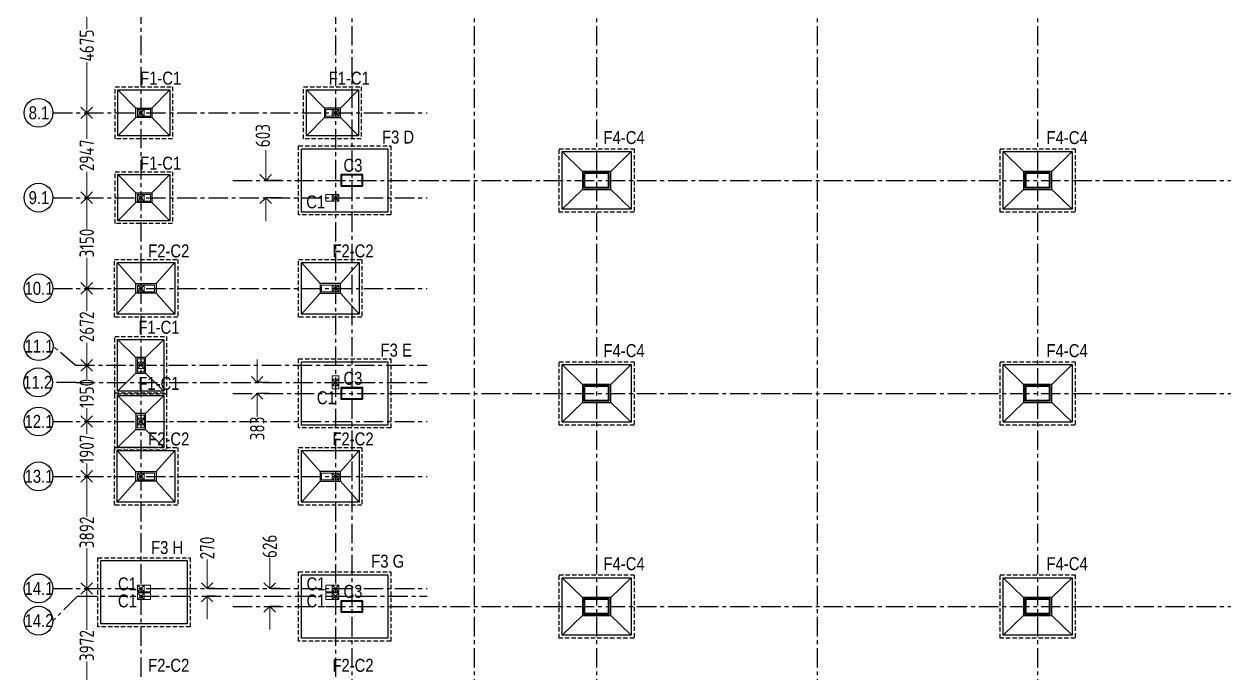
# Model space of a CAD drawing. Header units: inches. Extents: x -605 to 2991212, y -2872845 to 0.
# Drawn here: x 2275497 to 2317177, y -2077858 to -2055316 of the extents above; entities that cross this region are included whole.
import ezdxf
from ezdxf import colors
from ezdxf.entities.mleader import LeaderData, LeaderLine
from ezdxf.math import Vec2, Vec3

# ---------------------------------------------------------------- set-up
doc = ezdxf.new("R2010")
doc.units = ezdxf.units.IN
doc.header["$LTSCALE"] = 600
doc.header["$MEASUREMENT"] = 0
doc.linetypes.add('CENTER', pattern=[2, 1.25, -0.25, 0.25, -0.25])
doc.linetypes.add('DASHED2', pattern=[0.375, 0.25, -0.125])
for name, color, linetype, lineweight in [('PV_MASONRY', 10, 'Continuous', 0), ('PV_TEXT_ROMANS', 7, 'Continuous', 0), ('rDIMension', 1, 'Continuous', 18), ('rRCC 2', 40, 'Continuous', 15)]:
    doc.layers.add(name, color=color, linetype=linetype, lineweight=lineweight)
doc.layers.add('SnT-CENTER2', color=8, linetype='CENTER')
doc.styles.add('DIM', font='geniso.shx', dxfattribs={"width": 0.85})
doc.styles.add('J.P', font='ARIALN.TTF')
doc.styles.add('TEXT3', font='geniso.shx')
doc.dimstyles.new('ST-100', dxfattribs={"dimscale": 100, "dimtxt": 2.5, "dimasz": 2, "dimexe": 0.18, "dimexo": 0.0625, "dimgap": 0.2, "dimtad": 0, "dimdec": 0, "dimzin": 0, "dimdsep": 46, "dimtxsty": 'DIM', "dimblk": 'OPEN90', "dimcen": 0.09, "dimclrd": 256, "dimclrt": 7, "dimadec": 0, "dimazin": 0, "dimtfac": 1, "dimtdec": 0, "dimtofl": 0, "dimtmove": 0, "dimatfit": 3, "dimldrblk": 'OPEN90', "dimfxl": 1, "dimtolj": 1, "dimtzin": 0, "dimlwd": -1, "dimarcsym": 0})

# ---------------------------------------------------------------- blocks, each defined once
blk = doc.blocks.new('_Open90')
at = {"color": 0, "linetype": 'ByBlock', "lineweight": -2}
for p, q in [((0, 0), (-1, 0)), ((-0.5, 0.5), (0, 0)), ((0, 0), (-0.5, -0.5))]:
    blk.add_line(p, q, dxfattribs=at)
blk = doc.blocks.new('*D558')
at = {"layer": 'Defpoints', "color": 0, "linetype": 'ByBlock'}
for p in [(2277675, -2053727), (2277675, -2058402), (2277675, -2058402)]:
    blk.add_point(p, dxfattribs=at)
at = {"layer": 'rDIMension', "color": 0, "linetype": 'ByBlock', "lineweight": -2}
for p, q in [((2277675, -2053727), (2277675, -2053727)), ((2277675, -2058402), (2277675, -2058402))]:
    blk.add_line(p, q, dxfattribs=at)
at = {"layer": 'rDIMension'}
for p, q in [((2277675, -2054127), (2277675, -2055492)), ((2277675, -2058002), (2277675, -2056637))]:
    blk.add_line(p, q, dxfattribs=at)
at = {"layer": 'rDIMension', "linetype": 'ByBlock', "xscale": 400, "yscale": 400, "zscale": 400}
for p, rotation in [((2277675, -2053727), 90), ((2277675, -2058402), 270)]:
    blk.add_blockref('_Open90', p, dxfattribs=dict(at, rotation=rotation))
at = {"layer": 'rDIMension', "color": 7, "linetype": 'ByBlock', "insert": (2277675, -2056064), "char_height": 500, "attachment_point": 5, "rotation": 90, "style": 'DIM'}
blk.add_mtext('\\A1;4675', dxfattribs=at)
blk = doc.blocks.new('*D559')
at = {"layer": 'Defpoints', "color": 0, "linetype": 'ByBlock'}
for p in [(2277675, -2058402), (2277675, -2061349), (2277675, -2061349)]:
    blk.add_point(p, dxfattribs=at)
at = {"layer": 'rDIMension', "color": 0, "linetype": 'ByBlock', "lineweight": -2}
for p, q in [((2277675, -2058402), (2277675, -2058402)), ((2277675, -2061349), (2277675, -2061349))]:
    blk.add_line(p, q, dxfattribs=at)
at = {"layer": 'rDIMension'}
for p, q in [((2277675, -2058802), (2277675, -2059302)), ((2277675, -2060949), (2277675, -2060449))]:
    blk.add_line(p, q, dxfattribs=at)
at = {"layer": 'rDIMension', "linetype": 'ByBlock', "xscale": 400, "yscale": 400, "zscale": 400}
for p, rotation in [((2277675, -2058402), 90), ((2277675, -2061349), 270)]:
    blk.add_blockref('_Open90', p, dxfattribs=dict(at, rotation=rotation))
at = {"layer": 'rDIMension', "color": 7, "linetype": 'ByBlock', "insert": (2277675, -2059876), "char_height": 500, "attachment_point": 5, "rotation": 90, "style": 'DIM'}
blk.add_mtext('\\A1;2947', dxfattribs=at)
blk = doc.blocks.new('*D560')
at = {"layer": 'Defpoints', "color": 0, "linetype": 'ByBlock'}
for p in [(2277675, -2061349), (2277675, -2064499), (2277921, -2064499)]:
    blk.add_point(p, dxfattribs=at)
at = {"layer": 'rDIMension', "color": 0, "linetype": 'ByBlock', "lineweight": -2}
for p, q in [((2277675, -2061349), (2277675, -2061349)), ((2277921, -2064499), (2277675, -2064499))]:
    blk.add_line(p, q, dxfattribs=at)
at = {"layer": 'rDIMension'}
for p, q in [((2277675, -2061749), (2277675, -2062415)), ((2277675, -2064099), (2277675, -2063433))]:
    blk.add_line(p, q, dxfattribs=at)
at = {"layer": 'rDIMension', "linetype": 'ByBlock', "xscale": 400, "yscale": 400, "zscale": 400}
for p, rotation in [((2277675, -2061349), 90), ((2277675, -2064499), 270)]:
    blk.add_blockref('_Open90', p, dxfattribs=dict(at, rotation=rotation))
at = {"layer": 'rDIMension', "color": 7, "linetype": 'ByBlock', "insert": (2277675, -2062924), "char_height": 500, "attachment_point": 5, "rotation": 90, "style": 'DIM'}
blk.add_mtext('\\A1;3150', dxfattribs=at)
blk = doc.blocks.new('*D561')
at = {"layer": 'Defpoints', "color": 0, "linetype": 'ByBlock'}
for p in [(2277921, -2064499), (2277675, -2067172), (2277675, -2067172)]:
    blk.add_point(p, dxfattribs=at)
at = {"layer": 'rDIMension', "color": 0, "linetype": 'ByBlock', "lineweight": -2}
for p, q in [((2277921, -2064499), (2277675, -2064499)), ((2277675, -2067172), (2277675, -2067172))]:
    blk.add_line(p, q, dxfattribs=at)
at = {"layer": 'rDIMension'}
for p, q in [((2277675, -2064899), (2277675, -2065284)), ((2277675, -2066772), (2277675, -2066387))]:
    blk.add_line(p, q, dxfattribs=at)
at = {"layer": 'rDIMension', "linetype": 'ByBlock', "xscale": 400, "yscale": 400, "zscale": 400}
for p, rotation in [((2277675, -2064499), 90), ((2277675, -2067172), 270)]:
    blk.add_blockref('_Open90', p, dxfattribs=dict(at, rotation=rotation))
at = {"layer": 'rDIMension', "color": 7, "linetype": 'ByBlock', "insert": (2277675, -2065836), "char_height": 500, "attachment_point": 5, "rotation": 90, "style": 'DIM'}
blk.add_mtext('\\A1;2672', dxfattribs=at)
blk = doc.blocks.new('*D562')
at = {"layer": 'Defpoints', "color": 0, "linetype": 'ByBlock'}
for p in [(2277675, -2067172), (2277675, -2069122), (2277675, -2069122)]:
    blk.add_point(p, dxfattribs=at)
at = {"layer": 'rDIMension', "color": 0, "linetype": 'ByBlock', "lineweight": -2}
for p, q in [((2277675, -2067172), (2277675, -2067172)), ((2277675, -2069122), (2277675, -2069122))]:
    blk.add_line(p, q, dxfattribs=at)
at = {"layer": 'rDIMension'}
for p, q in [((2277675, -2067572), (2277675, -2067637)), ((2277675, -2068722), (2277675, -2068657))]:
    blk.add_line(p, q, dxfattribs=at)
at = {"layer": 'rDIMension', "linetype": 'ByBlock', "xscale": 400, "yscale": 400, "zscale": 400}
for p, rotation in [((2277675, -2067172), 90), ((2277675, -2069122), 270)]:
    blk.add_blockref('_Open90', p, dxfattribs=dict(at, rotation=rotation))
at = {"layer": 'rDIMension', "color": 7, "linetype": 'ByBlock', "insert": (2277675, -2068147), "char_height": 500, "attachment_point": 5, "rotation": 90, "style": 'DIM'}
blk.add_mtext('\\A1;1950', dxfattribs=at)
blk = doc.blocks.new('*D563')
at = {"layer": 'Defpoints', "color": 0, "linetype": 'ByBlock'}
for p in [(2277675, -2069122), (2277675, -2071029), (2277675, -2071029)]:
    blk.add_point(p, dxfattribs=at)
at = {"layer": 'rDIMension', "color": 0, "linetype": 'ByBlock', "lineweight": -2}
for p, q in [((2277675, -2069122), (2277675, -2069122)), ((2277675, -2071029), (2277675, -2071029))]:
    blk.add_line(p, q, dxfattribs=at)
at = {"layer": 'rDIMension'}
for p, q in [((2277675, -2069522), (2277675, -2069566)), ((2277675, -2070629), (2277675, -2070585))]:
    blk.add_line(p, q, dxfattribs=at)
at = {"layer": 'rDIMension', "linetype": 'ByBlock', "xscale": 400, "yscale": 400, "zscale": 400}
for p, rotation in [((2277675, -2069122), 90), ((2277675, -2071029), 270)]:
    blk.add_blockref('_Open90', p, dxfattribs=dict(at, rotation=rotation))
at = {"layer": 'rDIMension', "color": 7, "linetype": 'ByBlock', "insert": (2277675, -2070076), "char_height": 500, "attachment_point": 5, "rotation": 90, "style": 'DIM'}
blk.add_mtext('\\A1;1907', dxfattribs=at)
blk = doc.blocks.new('*D564')
at = {"layer": 'Defpoints', "color": 0, "linetype": 'ByBlock'}
for p in [(2277675, -2071029), (2277675, -2074921), (2277675, -2074921)]:
    blk.add_point(p, dxfattribs=at)
at = {"layer": 'rDIMension', "color": 0, "linetype": 'ByBlock', "lineweight": -2}
for p, q in [((2277675, -2071029), (2277675, -2071029)), ((2277675, -2074921), (2277675, -2074921))]:
    blk.add_line(p, q, dxfattribs=at)
at = {"layer": 'rDIMension'}
for p, q in [((2277675, -2071429), (2277675, -2072423)), ((2277675, -2074521), (2277675, -2073527))]:
    blk.add_line(p, q, dxfattribs=at)
at = {"layer": 'rDIMension', "linetype": 'ByBlock', "xscale": 400, "yscale": 400, "zscale": 400}
for p, rotation in [((2277675, -2071029), 90), ((2277675, -2074921), 270)]:
    blk.add_blockref('_Open90', p, dxfattribs=dict(at, rotation=rotation))
at = {"layer": 'rDIMension', "color": 7, "linetype": 'ByBlock', "insert": (2277675, -2072975), "char_height": 500, "attachment_point": 5, "rotation": 90, "style": 'DIM'}
blk.add_mtext('\\A1;3892', dxfattribs=at)
blk = doc.blocks.new('*D565')
at = {"layer": 'Defpoints', "color": 0, "linetype": 'ByBlock'}
for p in [(2277675, -2074921), (2277675, -2078892), (2277675, -2078892)]:
    blk.add_point(p, dxfattribs=at)
at = {"layer": 'rDIMension', "color": 0, "linetype": 'ByBlock', "lineweight": -2}
for p, q in [((2277675, -2074921), (2277675, -2074921)), ((2277675, -2078892), (2277675, -2078892))]:
    blk.add_line(p, q, dxfattribs=at)
at = {"layer": 'rDIMension'}
for p, q in [((2277675, -2075321), (2277675, -2076355)), ((2277675, -2078492), (2277675, -2077459))]:
    blk.add_line(p, q, dxfattribs=at)
at = {"layer": 'rDIMension', "linetype": 'ByBlock', "xscale": 400, "yscale": 400, "zscale": 400}
for p, rotation in [((2277675, -2074921), 90), ((2277675, -2078892), 270)]:
    blk.add_blockref('_Open90', p, dxfattribs=dict(at, rotation=rotation))
at = {"layer": 'rDIMension', "color": 7, "linetype": 'ByBlock', "insert": (2277675, -2076907), "char_height": 500, "attachment_point": 5, "rotation": 90, "style": 'DIM'}
blk.add_mtext('\\A1;3972', dxfattribs=at)
blk = doc.blocks.new('*D641')
at = {"layer": 'Defpoints', "color": 0, "linetype": 'ByBlock'}
for p in [(2284030, -2074921), (2284400, -2074921), (2284400, -2075547)]:
    blk.add_point(p, dxfattribs=at)
at = {"layer": 'rDIMension'}
for p, q in [((2284030, -2074921), (2284030, -2073862)), ((2284030, -2074521), (2284030, -2074121)), ((2284030, -2075947), (2284030, -2076347))]:
    blk.add_line(p, q, dxfattribs=at)
at = {"layer": 'rDIMension', "color": 0, "linetype": 'ByBlock', "lineweight": -2}
for p, q in [((2284400, -2074921), (2284030, -2074921)), ((2284400, -2075547), (2284030, -2075547))]:
    blk.add_line(p, q, dxfattribs=at)
at = {"layer": 'rDIMension', "linetype": 'ByBlock', "xscale": 400, "yscale": 400, "zscale": 400}
for p, rotation in [((2284030, -2074921), 270), ((2284030, -2075547), 90)]:
    blk.add_blockref('_Open90', p, dxfattribs=dict(at, rotation=rotation))
at = {"layer": 'rDIMension', "color": 7, "linetype": 'ByBlock', "insert": (2284030, -2073459), "char_height": 500, "attachment_point": 5, "rotation": 90, "style": 'DIM'}
blk.add_mtext('\\A1;626', dxfattribs=at)
blk = doc.blocks.new('*D642')
at = {"layer": 'Defpoints', "color": 0, "linetype": 'ByBlock'}
for p in [(2283996, -2067764), (2283597, -2068147), (2283996, -2068147)]:
    blk.add_point(p, dxfattribs=at)
at = {"layer": 'rDIMension'}
for p, q in [((2283597, -2067364), (2283597, -2066964)), ((2283597, -2068147), (2283597, -2068963)), ((2283597, -2068547), (2283597, -2068947))]:
    blk.add_line(p, q, dxfattribs=at)
at = {"layer": 'rDIMension', "color": 0, "linetype": 'ByBlock', "lineweight": -2}
for p, q in [((2283996, -2067764), (2283597, -2067764)), ((2283996, -2068147), (2283597, -2068147))]:
    blk.add_line(p, q, dxfattribs=at)
at = {"layer": 'rDIMension', "linetype": 'ByBlock', "xscale": 400, "yscale": 400, "zscale": 400}
for p, rotation in [((2283597, -2067764), 270), ((2283597, -2068147), 90)]:
    blk.add_blockref('_Open90', p, dxfattribs=dict(at, rotation=rotation))
at = {"layer": 'rDIMension', "color": 7, "linetype": 'ByBlock', "insert": (2283597, -2069365), "char_height": 500, "attachment_point": 5, "rotation": 90, "style": 'DIM'}
blk.add_mtext('\\A1;383', dxfattribs=at)
blk = doc.blocks.new('*D643')
at = {"layer": 'Defpoints', "color": 0, "linetype": 'ByBlock'}
for p in [(2284436, -2060747), (2283892, -2061349), (2284436, -2061349)]:
    blk.add_point(p, dxfattribs=at)
at = {"layer": 'rDIMension'}
for p, q in [((2283892, -2060747), (2283892, -2059697)), ((2283892, -2060347), (2283892, -2059947)), ((2283892, -2061749), (2283892, -2062149))]:
    blk.add_line(p, q, dxfattribs=at)
at = {"layer": 'rDIMension', "color": 0, "linetype": 'ByBlock', "lineweight": -2}
for p, q in [((2284436, -2060747), (2283892, -2060747)), ((2284436, -2061349), (2283892, -2061349))]:
    blk.add_line(p, q, dxfattribs=at)
at = {"layer": 'rDIMension', "linetype": 'ByBlock', "xscale": 400, "yscale": 400, "zscale": 400}
for p, rotation in [((2283892, -2060747), 270), ((2283892, -2061349), 90)]:
    blk.add_blockref('_Open90', p, dxfattribs=dict(at, rotation=rotation))
at = {"layer": 'rDIMension', "color": 7, "linetype": 'ByBlock', "insert": (2283792, -2059194), "char_height": 500, "attachment_point": 5, "rotation": 90, "style": 'DIM'}
blk.add_mtext('\\A1;603', dxfattribs=at)
blk = doc.blocks.new('*D658')
at = {"layer": 'Defpoints', "color": 0, "linetype": 'ByBlock'}
for p in [(2281860, -2074921), (2282138, -2074921), (2282138, -2075191)]:
    blk.add_point(p, dxfattribs=at)
at = {"layer": 'rDIMension'}
for p, q in [((2281860, -2074921), (2281860, -2073918)), ((2281860, -2074521), (2281860, -2074121)), ((2281860, -2075591), (2281860, -2075991))]:
    blk.add_line(p, q, dxfattribs=at)
at = {"layer": 'rDIMension', "color": 0, "linetype": 'ByBlock', "lineweight": -2}
for p, q in [((2282138, -2074921), (2281860, -2074921)), ((2282138, -2075191), (2281860, -2075191))]:
    blk.add_line(p, q, dxfattribs=at)
at = {"layer": 'rDIMension', "linetype": 'ByBlock', "xscale": 400, "yscale": 400, "zscale": 400}
for p, rotation in [((2281860, -2074921), 270), ((2281860, -2075191), 90)]:
    blk.add_blockref('_Open90', p, dxfattribs=dict(at, rotation=rotation))
at = {"layer": 'rDIMension', "color": 7, "linetype": 'ByBlock', "insert": (2281860, -2073516), "char_height": 500, "attachment_point": 5, "rotation": 90, "style": 'DIM'}
blk.add_mtext('\\A1;270', dxfattribs=at)
blk = doc.blocks.new('_DotBlank')
at = {"color": 0, "linetype": 'ByBlock', "lineweight": -2}
blk.add_line((-0.5, 0), (-1, 0), dxfattribs=at)
blk.add_circle((0, 0), 0.5, dxfattribs=at)

msp = doc.modelspace()

# ---------------------------------------------------------------- linework, layer by layer
at = {"color": 7, "linetype": 'DASHED2'}
for points in [[(2278659.8, -2057502), (2280659.8, -2057502), (2280659.8, -2059302), (2278659.8, -2059302)], [(2285209.8, -2057502), (2287209.8, -2057502), (2287209.8, -2059302), (2285209.8, -2059302)], [(2285034.8, -2059546.9), (2288234.8, -2059546.9), (2288234.8, -2061946.9), (2285034.8, -2061946.9)], [(2294084.8, -2059646.9), (2296684.8, -2059646.9), (2296684.8, -2061846.9), (2294084.8, -2061846.9)], [(2309404.8, -2059646.9), (2312004.8, -2059646.9), (2312004.8, -2061846.9), (2309404.8, -2061846.9)], [(2278659.8, -2060449.4), (2280659.8, -2060449.4), (2280659.8, -2062249.4), (2278659.8, -2062249.4)], [(2278634.8, -2063499.4), (2280834.8, -2063499.4), (2280834.8, -2065499.4), (2278634.8, -2065499.4)], [(2285034.8, -2063499.4), (2287234.8, -2063499.4), (2287234.8, -2065499.4), (2285034.8, -2065499.4)], [(2280449.8, -2066171.8), (2280449.8, -2068171.8), (2278649.8, -2068171.8), (2278649.8, -2066171.8)], [(2285034.8, -2066946.9), (2288234.8, -2066946.9), (2288234.8, -2069346.9), (2285034.8, -2069346.9)], [(2294084.8, -2067046.9), (2296684.8, -2067046.9), (2296684.8, -2069246.9), (2294084.8, -2069246.9)], [(2309404.8, -2067046.9), (2312004.8, -2067046.9), (2312004.8, -2069246.9), (2309404.8, -2069246.9)], [(2280449.8, -2068122), (2280449.8, -2070122), (2278649.8, -2070122), (2278649.8, -2068122)], [(2278634.8, -2070029.4), (2280834.8, -2070029.4), (2280834.8, -2072029.4), (2278634.8, -2072029.4)], [(2285034.8, -2070029.4), (2287234.8, -2070029.4), (2287234.8, -2072029.4), (2285034.8, -2072029.4)], [(2278064.8, -2073855.9), (2281264.8, -2073855.9), (2281264.8, -2076255.9), (2278064.8, -2076255.9)], [(2285034.8, -2074346.9), (2288234.8, -2074346.9), (2288234.8, -2076746.9), (2285034.8, -2076746.9)], [(2294084.8, -2074446.9), (2296684.8, -2074446.9), (2296684.8, -2076646.9), (2294084.8, -2076646.9)], [(2309404.8, -2074446.9), (2312004.8, -2074446.9), (2312004.8, -2076646.9), (2309404.8, -2076646.9)]]:
    msp.add_lwpolyline(points, close=True, dxfattribs=at)
at = {"color": 1, "linetype": 'ByBlock'}
for points in [[(2278759.8, -2057602), (2280559.8, -2057602), (2280559.8, -2059202), (2278759.8, -2059202)], [(2285309.8, -2057602), (2287109.8, -2057602), (2287109.8, -2059202), (2285309.8, -2059202)], [(2279384.8, -2058567), (2279384.8, -2058237), (2279934.8, -2058237), (2279934.8, -2058567)], [(2286484.8, -2058567), (2286484.8, -2058237), (2285934.8, -2058237), (2285934.8, -2058567)], [(2285134.8, -2059646.9), (2288134.8, -2059646.9), (2288134.8, -2061846.9), (2285134.8, -2061846.9)], [(2294184.8, -2059746.9), (2296584.8, -2059746.9), (2296584.8, -2061746.9), (2294184.8, -2061746.9)], [(2309504.8, -2059746.9), (2311904.8, -2059746.9), (2311904.8, -2061746.9), (2309504.8, -2061746.9)], [(2278759.8, -2060549.4), (2280559.8, -2060549.4), (2280559.8, -2062149.4), (2278759.8, -2062149.4)], [(2295874.8, -2061059.4), (2295874.8, -2060434.4), (2294894.8, -2060434.4), (2294894.8, -2061059.4)], [(2311194.8, -2061059.4), (2311194.8, -2060434.4), (2310214.8, -2060434.4), (2310214.8, -2061059.4)], [(2279384.8, -2061514.4), (2279384.8, -2061184.4), (2279934.8, -2061184.4), (2279934.8, -2061514.4)], [(2278734.8, -2063599.4), (2280734.8, -2063599.4), (2280734.8, -2065399.4), (2278734.8, -2065399.4)], [(2285134.8, -2063599.4), (2287134.8, -2063599.4), (2287134.8, -2065399.4), (2285134.8, -2065399.4)], [(2279384.8, -2064664.4), (2279384.8, -2064334.4), (2280084.8, -2064334.4), (2280084.8, -2064664.4)], [(2286484.8, -2064664.4), (2286484.8, -2064334.4), (2285784.8, -2064334.4), (2285784.8, -2064664.4)], [(2280349.8, -2066271.8), (2280349.8, -2068071.8), (2278749.8, -2068071.8), (2278749.8, -2066271.8)], [(2279384.8, -2067446.8), (2279714.8, -2067446.8), (2279714.8, -2066896.8), (2279384.8, -2066896.8)], [(2285134.8, -2067046.9), (2288134.8, -2067046.9), (2288134.8, -2069246.9), (2285134.8, -2069246.9)], [(2294184.8, -2067146.9), (2296584.8, -2067146.9), (2296584.8, -2069146.9), (2294184.8, -2069146.9)], [(2309504.8, -2067146.9), (2311904.8, -2067146.9), (2311904.8, -2069146.9), (2309504.8, -2069146.9)], [(2295874.8, -2068459.4), (2295874.8, -2067834.4), (2294894.8, -2067834.4), (2294894.8, -2068459.4)], [(2311194.8, -2068459.4), (2311194.8, -2067834.4), (2310214.8, -2067834.4), (2310214.8, -2068459.4)], [(2280349.8, -2068222), (2280349.8, -2070022), (2278749.8, -2070022), (2278749.8, -2068222)], [(2279384.8, -2069397), (2279714.8, -2069397), (2279714.8, -2068847), (2279384.8, -2068847)], [(2278734.8, -2070129.4), (2280734.8, -2070129.4), (2280734.8, -2071929.4), (2278734.8, -2071929.4)], [(2285134.8, -2070129.4), (2287134.8, -2070129.4), (2287134.8, -2071929.4), (2285134.8, -2071929.4)], [(2279384.8, -2071194.4), (2279384.8, -2070864.4), (2280084.8, -2070864.4), (2280084.8, -2071194.4)], [(2286484.8, -2071194.4), (2286484.8, -2070864.4), (2285784.8, -2070864.4), (2285784.8, -2071194.4)], [(2278164.8, -2073955.9), (2281164.8, -2073955.9), (2281164.8, -2076155.9), (2278164.8, -2076155.9)], [(2285134.8, -2074446.9), (2288134.8, -2074446.9), (2288134.8, -2076646.9), (2285134.8, -2076646.9)], [(2294184.8, -2074546.9), (2296584.8, -2074546.9), (2296584.8, -2076546.9), (2294184.8, -2076546.9)], [(2309504.8, -2074546.9), (2311904.8, -2074546.9), (2311904.8, -2076546.9), (2309504.8, -2076546.9)], [(2295874.8, -2075859.4), (2295874.8, -2075234.4), (2294894.8, -2075234.4), (2294894.8, -2075859.4)], [(2311194.8, -2075859.4), (2311194.8, -2075234.4), (2310214.8, -2075234.4), (2310214.8, -2075859.4)]]:
    msp.add_lwpolyline(points, close=True, dxfattribs=at)
for points in [[(2279384.8, -2058237), (2278759.8, -2057602)], [(2279934.8, -2058237), (2280559.8, -2057602)], [(2285934.8, -2058237), (2285309.8, -2057602)], [(2286484.8, -2058237), (2287109.8, -2057602)], [(2279384.8, -2058567), (2278759.8, -2059202)], [(2279934.8, -2058567), (2280559.8, -2059202)], [(2285934.8, -2058567), (2285309.8, -2059202)], [(2286484.8, -2058567), (2287109.8, -2059202)], [(2294184.8, -2059746.9), (2294894.8, -2060434.4)], [(2296584.8, -2059746.9), (2295874.8, -2060434.4)], [(2309504.8, -2059746.9), (2310214.8, -2060434.4)], [(2311904.8, -2059746.9), (2311194.8, -2060434.4)], [(2279384.8, -2061184.4), (2278759.8, -2060549.4)], [(2279934.8, -2061184.4), (2280559.8, -2060549.4)], [(2294184.8, -2061746.9), (2294894.8, -2061059.4)], [(2296584.8, -2061746.9), (2295874.8, -2061059.4)], [(2309504.8, -2061746.9), (2310214.8, -2061059.4)], [(2311904.8, -2061746.9), (2311194.8, -2061059.4)], [(2279384.8, -2061514.4), (2278759.8, -2062149.4)], [(2279934.8, -2061514.4), (2280559.8, -2062149.4)], [(2278734.8, -2063599.4), (2279384.8, -2064334.4)], [(2280084.8, -2064334.4), (2280734.8, -2063599.4)], [(2285134.8, -2063599.4), (2285784.8, -2064334.4)], [(2286484.8, -2064334.4), (2287134.8, -2063599.4)], [(2279384.8, -2064664.4), (2278734.8, -2065399.4)], [(2280084.8, -2064664.4), (2280734.8, -2065399.4)], [(2285784.8, -2064664.4), (2285134.8, -2065399.4)], [(2286484.8, -2064664.4), (2287134.8, -2065399.4)], [(2279384.8, -2066896.8), (2278749.8, -2066271.8)], [(2279714.8, -2066896.8), (2280349.8, -2066271.8)], [(2294184.8, -2067146.9), (2294894.8, -2067834.4)], [(2296584.8, -2067146.9), (2295874.8, -2067834.4)], [(2309504.8, -2067146.9), (2310214.8, -2067834.4)], [(2311904.8, -2067146.9), (2311194.8, -2067834.4)], [(2279384.8, -2067446.8), (2278749.8, -2068071.8)], [(2279714.8, -2067446.8), (2280349.8, -2068071.8)], [(2279384.8, -2068847), (2278749.8, -2068222)], [(2279714.8, -2068847), (2280349.8, -2068222)], [(2294184.8, -2069146.9), (2294894.8, -2068459.4)], [(2296584.8, -2069146.9), (2295874.8, -2068459.4)], [(2309504.8, -2069146.9), (2310214.8, -2068459.4)], [(2311904.8, -2069146.9), (2311194.8, -2068459.4)], [(2279384.8, -2069397), (2278749.8, -2070022)], [(2279714.8, -2069397), (2280349.8, -2070022)], [(2278734.8, -2070129.4), (2279384.8, -2070864.4)], [(2280084.8, -2070864.4), (2280734.8, -2070129.4)], [(2285134.8, -2070129.4), (2285784.8, -2070864.4)], [(2286484.8, -2070864.4), (2287134.8, -2070129.4)], [(2279384.8, -2071194.4), (2278734.8, -2071929.4)], [(2280084.8, -2071194.4), (2280734.8, -2071929.4)], [(2285784.8, -2071194.4), (2285134.8, -2071929.4)], [(2286484.8, -2071194.4), (2287134.8, -2071929.4)], [(2294184.8, -2074546.9), (2294894.8, -2075234.4)], [(2296584.8, -2074546.9), (2295874.8, -2075234.4)], [(2309504.8, -2074546.9), (2310214.8, -2075234.4)], [(2311904.8, -2074546.9), (2311194.8, -2075234.4)], [(2294184.8, -2076546.9), (2294894.8, -2075859.4)], [(2296584.8, -2076546.9), (2295874.8, -2075859.4)], [(2309504.8, -2076546.9), (2310214.8, -2075859.4)], [(2311904.8, -2076546.9), (2311194.8, -2075859.4)]]:
    msp.add_lwpolyline(points, dxfattribs=at)
at = {"color": 6, "linetype": 'ByBlock'}
for points in [[(2287269.8, -2060946.9), (2287269.8, -2060546.9), (2286499.8, -2060546.9), (2286499.8, -2060946.9)], [(2287269.8, -2068346.9), (2287269.8, -2067946.9), (2286499.8, -2067946.9), (2286499.8, -2068346.9)], [(2287269.8, -2075746.9), (2287269.8, -2075346.9), (2286499.8, -2075346.9), (2286499.8, -2075746.9)]]:
    msp.add_lwpolyline(points, close=True, dxfattribs=at)
at = {"color": 3, "linetype": 'ByBlock'}
for points in [[(2287244.8, -2060921.9), (2287244.8, -2060571.9), (2286524.8, -2060571.9), (2286524.8, -2060921.9)], [(2295824.8, -2061009.4), (2295824.8, -2060484.4), (2294944.8, -2060484.4), (2294944.8, -2061009.4)], [(2311144.8, -2061009.4), (2311144.8, -2060484.4), (2310264.8, -2060484.4), (2310264.8, -2061009.4)], [(2287244.8, -2068321.9), (2287244.8, -2067971.9), (2286524.8, -2067971.9), (2286524.8, -2068321.9)], [(2295824.8, -2068409.4), (2295824.8, -2067884.4), (2294944.8, -2067884.4), (2294944.8, -2068409.4)], [(2311144.8, -2068409.4), (2311144.8, -2067884.4), (2310264.8, -2067884.4), (2310264.8, -2068409.4)], [(2295824.8, -2075809.4), (2295824.8, -2075284.4), (2294944.8, -2075284.4), (2294944.8, -2075809.4)], [(2311144.8, -2075809.4), (2311144.8, -2075284.4), (2310264.8, -2075284.4), (2310264.8, -2075809.4)], [(2287244.8, -2075721.9), (2287244.8, -2075371.9), (2286524.8, -2075371.9), (2286524.8, -2075721.9)]]:
    msp.add_lwpolyline(points, close=True, dxfattribs=at)
at = {"color": 2, "linetype": 'ByBlock'}
for points in [[(2295799.8, -2060984.4), (2295799.8, -2060509.4), (2294969.8, -2060509.4), (2294969.8, -2060984.4)], [(2311119.8, -2060984.4), (2311119.8, -2060509.4), (2310289.8, -2060509.4), (2310289.8, -2060984.4)], [(2295799.8, -2068384.4), (2295799.8, -2067909.4), (2294969.8, -2067909.4), (2294969.8, -2068384.4)], [(2311119.8, -2068384.4), (2311119.8, -2067909.4), (2310289.8, -2067909.4), (2310289.8, -2068384.4)], [(2295799.8, -2075784.4), (2295799.8, -2075309.4), (2294969.8, -2075309.4), (2294969.8, -2075784.4)], [(2311119.8, -2075784.4), (2311119.8, -2075309.4), (2310289.8, -2075309.4), (2310289.8, -2075784.4)]]:
    msp.add_lwpolyline(points, close=True, dxfattribs=at)
at = {"color": 1, "linetype": 'ByBlock'}
for centre in [(2276001.6, -2058402), (2276001.6, -2061349.4), (2276001.6, -2064499.4), (2276007.3, -2066505.5), (2275988.3, -2067764.4), (2276001.6, -2069122), (2276001.6, -2071029.4), (2276001.6, -2074920.9), (2276001.6, -2076042.4)]:
    msp.add_circle(centre, 500.4, dxfattribs=at)
at = {"layer": 'PV_MASONRY'}
for p, q in [((2279664.7, -2067396.8), (2279434.8, -2067396.8)), ((2279664.7, -2069347), (2279434.8, -2069347))]:
    msp.add_line(p, q, dxfattribs=at)
at = {"layer": 'rRCC 2', "color": 6}
for p, q in [((2279434.8, -2058287), (2279664.8, -2058517)), ((2279434.8, -2058517), (2279664.8, -2058287)), ((2286434.8, -2058287), (2286204.8, -2058517)), ((2286434.8, -2058517), (2286204.8, -2058287)), ((2279434.8, -2061234.4), (2279664.8, -2061464.4)), ((2279434.8, -2061464.4), (2279664.8, -2061234.4)), ((2286434.8, -2061234.4), (2286204.8, -2061464.4)), ((2286434.8, -2061464.4), (2286204.8, -2061234.4)), ((2279434.8, -2064384.4), (2279664.8, -2064614.4)), ((2279434.8, -2064614.4), (2279664.8, -2064384.4)), ((2286434.8, -2064384.4), (2286204.8, -2064614.4)), ((2286434.8, -2064614.4), (2286204.8, -2064384.4)), ((2279664.8, -2067286.8), (2279434.8, -2067056.8)), ((2279434.8, -2067286.8), (2279664.8, -2067056.8)), ((2286434.8, -2067879.4), (2286204.8, -2067649.4)), ((2286204.8, -2067879.4), (2286434.8, -2067649.4)), ((2279664.8, -2069237), (2279434.8, -2069007)), ((2279434.8, -2069237), (2279664.8, -2069007)), ((2279434.8, -2070914.4), (2279664.8, -2071144.4)), ((2279434.8, -2071144.4), (2279664.8, -2070914.4)), ((2286434.8, -2070914.4), (2286204.8, -2071144.4)), ((2286434.8, -2071144.4), (2286204.8, -2070914.4)), ((2279434.8, -2074805.9), (2279664.8, -2075035.9)), ((2279434.8, -2075035.9), (2279664.8, -2074805.9)), ((2286434.8, -2074805.9), (2286204.8, -2075035.9)), ((2286434.8, -2075035.9), (2286204.8, -2074805.9)), ((2279434.8, -2075075.9), (2279664.8, -2075305.9)), ((2279434.8, -2075305.9), (2279664.8, -2075075.9)), ((2286434.8, -2075075.9), (2286204.8, -2075305.9)), ((2286434.8, -2075305.9), (2286204.8, -2075075.9))]:
    msp.add_line(p, q, dxfattribs=at)
for points in [[(2279434.8, -2058517), (2279434.8, -2058287), (2279884.8, -2058287), (2279884.8, -2058517)], [(2279434.8, -2058287), (2279664.8, -2058287), (2279664.8, -2058517), (2279434.8, -2058517)], [(2286434.8, -2058517), (2286434.8, -2058287), (2285984.8, -2058287), (2285984.8, -2058517)], [(2286434.8, -2058287), (2286204.8, -2058287), (2286204.8, -2058517), (2286434.8, -2058517)], [(2279434.8, -2061464.4), (2279434.8, -2061234.4), (2279884.8, -2061234.4), (2279884.8, -2061464.4)], [(2279434.8, -2061234.4), (2279664.8, -2061234.4), (2279664.8, -2061464.4), (2279434.8, -2061464.4)], [(2286434.8, -2061464.4), (2286434.8, -2061234.4), (2285984.8, -2061234.4), (2285984.8, -2061464.4)], [(2286434.8, -2061234.4), (2286204.8, -2061234.4), (2286204.8, -2061464.4), (2286434.8, -2061464.4)], [(2279434.8, -2064614.4), (2279434.8, -2064384.4), (2280034.8, -2064384.4), (2280034.8, -2064614.4)], [(2279434.8, -2064384.4), (2279664.8, -2064384.4), (2279664.8, -2064614.4), (2279434.8, -2064614.4)], [(2286434.8, -2064614.4), (2286434.8, -2064384.4), (2285834.8, -2064384.4), (2285834.8, -2064614.4)], [(2286434.8, -2064384.4), (2286204.8, -2064384.4), (2286204.8, -2064614.4), (2286434.8, -2064614.4)], [(2279434.8, -2067396.8), (2279664.8, -2067396.8), (2279664.8, -2066946.8), (2279434.8, -2066946.8)], [(2279664.8, -2067286.8), (2279664.8, -2067056.8), (2279434.8, -2067056.8), (2279434.8, -2067286.8)], [(2286204.8, -2067539.4), (2286434.8, -2067539.4), (2286434.8, -2067989.4), (2286204.8, -2067989.4)], [(2286434.8, -2067879.4), (2286434.8, -2067649.4), (2286204.8, -2067649.4), (2286204.8, -2067879.4)], [(2279434.8, -2069347), (2279664.8, -2069347), (2279664.8, -2068897), (2279434.8, -2068897)], [(2279664.8, -2069237), (2279664.8, -2069007), (2279434.8, -2069007), (2279434.8, -2069237)], [(2279434.8, -2071144.4), (2279434.8, -2070914.4), (2280034.8, -2070914.4), (2280034.8, -2071144.4)], [(2279434.8, -2070914.4), (2279664.8, -2070914.4), (2279664.8, -2071144.4), (2279434.8, -2071144.4)], [(2286434.8, -2071144.4), (2286434.8, -2070914.4), (2285834.8, -2070914.4), (2285834.8, -2071144.4)], [(2286434.8, -2070914.4), (2286204.8, -2070914.4), (2286204.8, -2071144.4), (2286434.8, -2071144.4)], [(2279434.8, -2075035.9), (2279434.8, -2074805.9), (2279884.8, -2074805.9), (2279884.8, -2075035.9)], [(2279434.8, -2074805.9), (2279664.8, -2074805.9), (2279664.8, -2075035.9), (2279434.8, -2075035.9)], [(2286434.8, -2075035.9), (2286434.8, -2074805.9), (2285984.8, -2074805.9), (2285984.8, -2075035.9)], [(2286434.8, -2074805.9), (2286204.8, -2074805.9), (2286204.8, -2075035.9), (2286434.8, -2075035.9)], [(2279434.8, -2075305.9), (2279434.8, -2075075.9), (2279884.8, -2075075.9), (2279884.8, -2075305.9)], [(2279434.8, -2075075.9), (2279664.8, -2075075.9), (2279664.8, -2075305.9), (2279434.8, -2075305.9)], [(2286434.8, -2075305.9), (2286434.8, -2075075.9), (2285984.8, -2075075.9), (2285984.8, -2075305.9)], [(2286434.8, -2075075.9), (2286204.8, -2075075.9), (2286204.8, -2075305.9), (2286434.8, -2075305.9)]]:
    msp.add_lwpolyline(points, close=True, dxfattribs=at)
at = {"layer": 'SnT-CENTER2', "color": 6, "ltscale": 0.9}
for p, q in [((2286884.8, -2022992.9), (2286884.8, -2119381)), ((2291134.8, -2022992.9), (2291134.8, -2119381)), ((2295384.8, -2022992.9), (2295384.8, -2119381)), ((2303044.8, -2022992.9), (2303044.8, -2119381)), ((2310704.8, -2022992.9), (2310704.8, -2119381)), ((2282746, -2060746.9), (2349051.4, -2060746.9)), ((2282746, -2068146.9), (2349051.4, -2068146.9)), ((2282746, -2075546.9), (2349051.4, -2075546.9))]:
    msp.add_line(p, q, dxfattribs=at)
at = {"layer": 'SnT-CENTER2', "color": 2, "ltscale": 0.9}
for p, q in [((2279549.8, -2024399.1), (2279549.8, -2117701.2)), ((2286319.8, -2024399.1), (2286319.8, -2117701.2)), ((2276502.1, -2058402), (2289503.8, -2058402)), ((2276502.1, -2061349.4), (2289503.8, -2061349.4)), ((2276502.1, -2064499.4), (2289503.8, -2064499.4)), ((2277273.5, -2067171.8), (2276502.1, -2066505.5)), ((2277273.5, -2067171.8), (2289503.8, -2067171.8)), ((2277297.6, -2067764.4), (2276488.8, -2067764.4)), ((2277297.6, -2067764.4), (2289503.8, -2067764.4)), ((2276502.1, -2069122), (2289503.8, -2069122)), ((2276502.1, -2071029.4), (2289503.8, -2071029.4)), ((2276502.1, -2074920.9), (2289503.8, -2074920.9)), ((2277353.6, -2075190.9), (2276502.1, -2076042.4)), ((2277353.6, -2075190.9), (2289503.8, -2075190.9))]:
    msp.add_line(p, q, dxfattribs=at)

# ---------------------------------------------------------------- texts
at = {"layer": 'PV_TEXT_ROMANS', "char_height": 450, "attachment_point": 1, "style": 'J.P'}
for s, insert, width in [('\\pxqc;F1-C1', (2279777.6, -2056971.1), 931.892), ('\\pxqc;F1-C1', (2286327.6, -2056971.1), 931.892), ('\\pxqc;8.1', (2275551.2, -2058175.1), 931.892), ('\\pxqc;F3 D', (2287353.4, -2059018.2), 2269.444), ('\\pxqc;F4-C4', (2295874.3, -2059036.7), 931.892), ('\\pxqc;F4-C4', (2311262.1, -2059036.7), 931.892), ('\\pxqc;F1-C1', (2279777.6, -2059925.4), 931.892), ('\\pxqc;C3', (2285853.7, -2059997.6), 2135.966), ('\\pxqc;9.1', (2275551.2, -2061122.4), 931.892), ('\\pxqc;C1', (2284561.6, -2061268.8), 2135.966), ('\\pxqc;F2-C2', (2280057.3, -2062974.2), 931.892), ('\\pxqc;F2-C2', (2286457.3, -2062974.2), 931.892), ('\\pxqc;10.1', (2275551.2, -2064272.4), 931.892), ('\\pxqc;F1-C1', (2279716.1, -2065624.4), 931.892), ('\\pxqc;11.1', (2275556.9, -2066278.6), 931.892), ('\\pxqc;F3 E', (2287353.4, -2066418.2), 2142.609), ('\\pxqc;F4-C4', (2295874.3, -2066436.7), 931.892), ('\\pxqc;F4-C4', (2311262.1, -2066436.7), 931.892), ('\\pxqc;11.2', (2275507.7, -2067537.4), 931.892), ('\\pxqc;F1-C1', (2279716.1, -2067574.6), 931.892), ('\\pxqc;C3', (2285853.7, -2067397.6), 2135.966), ('\\pxqc;C1', (2284929.7, -2068072.6), 2135.966), ('\\pxqc;12.1', (2275551.2, -2068895), 931.892), ('\\pxqc;F2-C2', (2280057.3, -2069504.2), 931.892), ('\\pxqc;F2-C2', (2286457.3, -2069504.2), 931.892), ('\\pxqc;13.1', (2275551.2, -2070802.4), 931.892), ('\\pxqc;F3 H', (2279777.6, -2073275.5), 1379.089), ('\\pxqc;F3 G', (2287018.9, -2073749.4), 2220.923), ('\\pxqc;F4-C4', (2295874.3, -2073836.7), 931.892), ('\\pxqc;F4-C4', (2311262.1, -2073836.7), 931.892), ('\\pxqc;14.1', (2275551.2, -2074694), 931.892), ('\\pxqc;C1', (2278021.4, -2074537.1), 2135.966), ('\\pxqc;C1', (2284571.4, -2074537.1), 2135.966), ('\\pxqc;C3', (2285853.7, -2074797.6), 2135.966), ('\\pxqc;C1', (2278021.4, -2075128.2), 2135.966), ('\\pxqc;C1', (2284571.4, -2075128.2), 2135.966), ('\\pxqc;14.2', (2275551.2, -2075815.5), 931.892), ('\\pxqc;F2-C2', (2280057.3, -2077367.3), 931.892), ('\\pxqc;F2-C2', (2286457.3, -2077367.3), 931.892)]:
    msp.add_mtext(s, dxfattribs=dict(at, insert=insert, width=width))

# ---------------------------------------------------------------- dimensions: what is measured, and where the dimension line sits
at = {"layer": 'rDIMension', "color": 1, "linetype": 'ByBlock'}
for base, p1, p2, picture, middle in [((2277674.7, -2058402), (2277674.7, -2053726.9), (2277674.7, -2058402), '*D558', (2277674.7, -2056064.4)), ((2277674.7, -2061349.4), (2277674.7, -2058402), (2277674.7, -2061349.4), '*D559', (2277674.7, -2059875.7)), ((2277674.7, -2064499.4), (2277674.7, -2061349.4), (2277921.4, -2064499.4), '*D560', (2277674.7, -2062924.4)), ((2277674.7, -2067171.8), (2277921.4, -2064499.4), (2277674.7, -2067171.8), '*D561', (2277674.7, -2065835.6)), ((2277674.7, -2069122), (2277674.7, -2067171.8), (2277674.7, -2069122), '*D562', (2277674.7, -2068146.9)), ((2277674.7, -2071029.4), (2277674.7, -2069122), (2277674.7, -2071029.4), '*D563', (2277674.7, -2070075.7)), ((2277674.6774, -2074920.8983), (2277674.6774, -2071029.359), (2277674.6774, -2074920.8983), '*D564', (2277674.6774, -2072975.1287)), ((2277674.6774, -2078892.4426), (2277674.6774, -2074920.8983), (2277674.6774, -2078892.4426), '*D565', (2277674.6774, -2076906.6705))]:
    dim = msp.add_linear_dim(base=base, p1=p1, p2=p2, angle=90, dimstyle='ST-100', override={"dimtxt": 5, "dimasz": 4, "dimexe": 0, "dimexo": 0, "dimtmove": 1, "dimfxl": 1.25, "dimtfillclr": 256, "dimarcsym": 2}, dxfattribs=at)
    dim.commit()
    dim.dimension.update_dxf_attribs({"geometry": picture, "text_midpoint": middle})
for base, p1, p2, picture, middle in [((2283891.8290666, -2061349.3552412), (2284436.3682855, -2060746.8552412), (2284436.3682855, -2061349.3552412), '*D643', (2283791.8290666, -2059294.4340383)), ((2283596.5310189, -2068146.8552412), (2283996.4951247, -2067764.3552412), (2283996.4951247, -2068146.8552412), '*D642', (2283596.5310189, -2069365.417508)), ((2281860.1, -2074920.9), (2282138.4, -2075190.9), (2282138.4, -2074920.9), '*D658', (2281860.1, -2073515.6)), ((2284030.2, -2074920.9), (2284400.3, -2075546.9), (2284400.3, -2074920.9), '*D641', (2284030.2, -2073459.2))]:
    dim = msp.add_linear_dim(base=base, p1=p1, p2=p2, angle=90, dimstyle='ST-100', override={"dimtxt": 5, "dimasz": 4, "dimexe": 0, "dimexo": 0, "dimblk": 'Open90', "dimtmove": 1, "dimfxl": 1.25, "dimtfillclr": 256, "dimarcsym": 2}, dxfattribs=at)
    dim.commit()
    dim.dimension.update_dxf_attribs({"geometry": picture, "text_midpoint": middle, "dimtype": 160})

# ---------------------------------------------------------------- leaders
at = {"layer": 'rRCC 2', "color": 7}
ml = msp.add_multileader_mtext('Standard', dxfattribs=at)
ml.set_content('\\A1;\\W0.85;(a)4-12# ', color=7, style='TEXT3')
ml.set_leader_properties(color=256, linetype='ByLayer', lineweight=-1)
ml.set_arrow_properties(name='DOTBLANK')
ml.build(insert=Vec2(0, 0))
ml.multileader.update_dxf_attribs({"text_top_attachment_type": 0, "text_bottom_attachment_type": 0, "dogleg_length": 7.47, "arrow_head_size": 187.5, "scale": 75})
ctx = ml.context
ctx.base_point, ctx.scale, ctx.char_height, ctx.arrow_head_size, ctx.landing_gap_size, ctx.plane_origin = Vec3(2449102.6, -2386705.8), 75, 250, 187.5, 6.75, Vec3(2444752.6, -2386753.7)
ctx.text_align_type = 2
notes = []
notes.append((ctx, [(0, (0, 0, 0), (0, 0), (1, 0), 1, [])]))
ctx.mtext.insert, ctx.mtext.alignment, ctx.mtext.flow_direction = Vec3(2450129.2, -2386574.5), 3, 5
ml = msp.add_multileader_mtext('Standard', dxfattribs=at)
ml.set_content('\\A1;\\W0.85;(a)4-12# ', color=7, style='TEXT3')
ml.set_leader_properties(color=256, linetype='ByLayer', lineweight=-1)
ml.set_arrow_properties(name='DOTBLANK')
ml.build(insert=Vec2(0, 0))
ml.multileader.update_dxf_attribs({"text_top_attachment_type": 0, "text_bottom_attachment_type": 0, "dogleg_length": 7.47, "arrow_head_size": 187.5, "scale": 75})
ctx = ml.context
ctx.base_point, ctx.scale, ctx.char_height, ctx.arrow_head_size, ctx.landing_gap_size, ctx.plane_origin = Vec3(2474235.5, -2625457.1), 75, 250, 187.5, 6.75, Vec3(2469885.5, -2625505)
ctx.text_align_type = 2
notes.append((ctx, [(0, (0, 0, 0), (0, 0), (1, 0), 1, [])]))
ctx.mtext.insert, ctx.mtext.alignment, ctx.mtext.flow_direction = Vec3(2475262.2, -2625325.8), 3, 5
for ctx, leaders in notes:
    for number, flags, end, landing, length, lines in leaders:
        leader = LeaderData()
        leader.index, (leader.has_last_leader_line, leader.has_dogleg_vector, leader.attachment_direction) = number, flags
        leader.last_leader_point, leader.dogleg_vector, leader.dogleg_length = Vec3(end), Vec3(landing), length
        for number, points, colour, breaks in lines:
            line = LeaderLine()
            line.index, line.vertices, line.color, line.breaks = number, Vec3.list(points), colors.encode_raw_color(colour), breaks
            leader.lines.append(line)
        ctx.leaders.append(leader)

doc.saveas('drawing.dxf')
